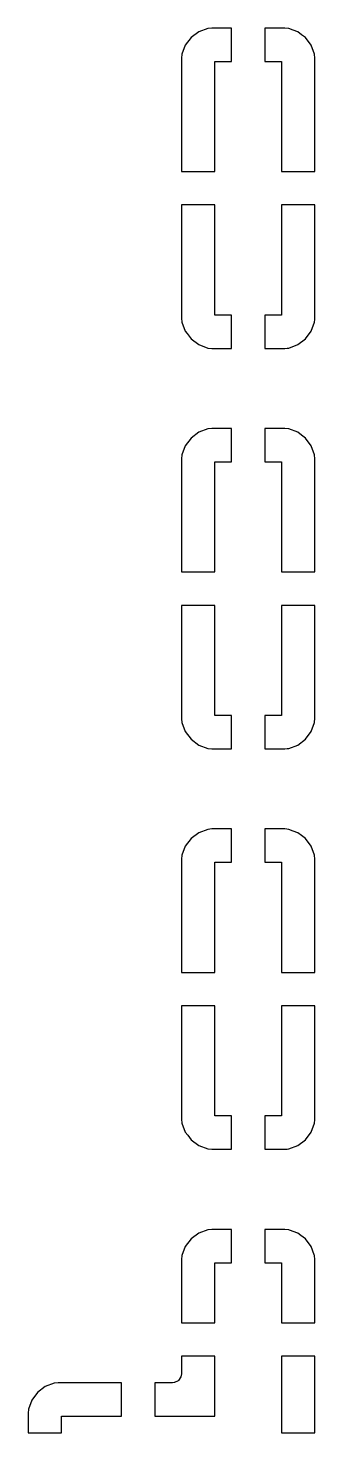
# Model space of a CAD drawing. Header units: inches. Extents: x -2.56 to 2.56, y -2.56 to 2.56.
# Drawn here: x -0.362 to -0.193, y 0.746 to 1.575 of the extents above; entities that cross this region are included whole.
import ezdxf

# ---------------------------------------------------------------- set-up
doc = ezdxf.new("R2010")
doc.units = ezdxf.units.IN
doc.header["$MEASUREMENT"] = 0
doc.layers.add('BLACK', color=250, linetype='CONTINUOUS')

msp = doc.modelspace()

# ---------------------------------------------------------------- linework, layer by layer
at = {"layer": 'BLACK', "linetype": 'CONTINUOUS'}
for p, q in [((-0.25385, 1.5748), (-0.2562, 1.57455)), ((-0.24213, 1.5748), (-0.25385, 1.5748)), ((-0.24213, 1.55512), (-0.24213, 1.5748)), ((-0.21071, 1.5748), (-0.22244, 1.5748)), ((-0.22244, 1.5748), (-0.22244, 1.55512)), ((-0.20837, 1.57455), (-0.21071, 1.5748)), ((-0.21071, 1.5748), (-0.21071, 1.5748)), ((-0.26603, 1.56918), (-0.26942, 1.56465)), ((-0.2615, 1.57257), (-0.26603, 1.56918)), ((-0.26603, 1.56918), (-0.26603, 1.56918)), ((-0.2562, 1.57455), (-0.2615, 1.57257)), ((-0.2615, 1.57257), (-0.2615, 1.57257)), ((-0.2562, 1.57455), (-0.2562, 1.57455)), ((-0.20572, 1.57356), (-0.20837, 1.57455)), ((-0.20837, 1.57455), (-0.20837, 1.57455)), ((-0.20307, 1.57257), (-0.20572, 1.57356)), ((-0.20081, 1.57089), (-0.20307, 1.57257)), ((-0.20307, 1.57257), (-0.20307, 1.57257)), ((-0.19854, 1.56918), (-0.20081, 1.57089)), ((-0.19514, 1.56465), (-0.19854, 1.56918)), ((-0.19854, 1.56918), (-0.19854, 1.56918)), ((-0.19854, 1.56918), (-0.19854, 1.56918)), ((-0.2714, 1.55935), (-0.27165, 1.557)), ((-0.26942, 1.56465), (-0.2714, 1.55935)), ((-0.2714, 1.55935), (-0.2714, 1.55935)), ((-0.26942, 1.56465), (-0.26942, 1.56465)), ((-0.19317, 1.55935), (-0.19514, 1.56465)), ((-0.19514, 1.56465), (-0.19514, 1.56465)), ((-0.19291, 1.557), (-0.19317, 1.55935)), ((-0.19317, 1.55935), (-0.19317, 1.55935)), ((-0.19317, 1.55935), (-0.19317, 1.55935)), ((-0.27165, 1.557), (-0.27165, 1.49016)), ((-0.27165, 1.557), (-0.27165, 1.557)), ((-0.25197, 1.49016), (-0.25197, 1.55512)), ((-0.25197, 1.55512), (-0.24213, 1.55512)), ((-0.22244, 1.55512), (-0.2126, 1.55512)), ((-0.2126, 1.55512), (-0.2126, 1.49016)), ((-0.19291, 1.49016), (-0.19291, 1.557)), ((-0.19291, 1.557), (-0.19291, 1.557)), ((-0.19291, 1.557), (-0.19291, 1.557)), ((-0.19291, 1.557), (-0.19291, 1.557)), ((-0.27165, 1.49016), (-0.25197, 1.49016)), ((-0.2126, 1.49016), (-0.19291, 1.49016)), ((-0.25197, 1.47047), (-0.27165, 1.47047)), ((-0.27165, 1.47047), (-0.27165, 1.40363)), ((-0.25197, 1.40551), (-0.25197, 1.47047)), ((-0.19291, 1.47047), (-0.2126, 1.47047)), ((-0.2126, 1.47047), (-0.2126, 1.40551)), ((-0.19291, 1.40363), (-0.19291, 1.47047)), ((-0.27165, 1.40363), (-0.2714, 1.40128)), ((-0.2714, 1.40128), (-0.2714, 1.40128)), ((-0.2714, 1.40128), (-0.2714, 1.40128)), ((-0.2714, 1.40128), (-0.26942, 1.39598)), ((-0.24213, 1.40551), (-0.25197, 1.40551)), ((-0.24213, 1.38583), (-0.24213, 1.40551)), ((-0.2126, 1.40551), (-0.22244, 1.40551)), ((-0.22244, 1.40551), (-0.22244, 1.38583)), ((-0.19514, 1.39598), (-0.19317, 1.40128)), ((-0.19317, 1.40128), (-0.19299, 1.40287)), ((-0.19317, 1.40128), (-0.19317, 1.40128)), ((-0.19299, 1.40287), (-0.19291, 1.40363)), ((-0.19291, 1.40363), (-0.19291, 1.40363)), ((-0.26942, 1.39598), (-0.26942, 1.39598)), ((-0.26942, 1.39598), (-0.26839, 1.3946)), ((-0.26839, 1.3946), (-0.26603, 1.39145)), ((-0.19854, 1.39145), (-0.19514, 1.39598)), ((-0.19514, 1.39598), (-0.19514, 1.39598)), ((-0.26603, 1.39145), (-0.26603, 1.39145)), ((-0.26603, 1.39145), (-0.26603, 1.39145)), ((-0.26603, 1.39145), (-0.2615, 1.38806)), ((-0.2615, 1.38806), (-0.2615, 1.38806)), ((-0.2615, 1.38806), (-0.2562, 1.38608)), ((-0.2562, 1.38608), (-0.2562, 1.38608)), ((-0.2562, 1.38608), (-0.25593, 1.38605)), ((-0.25593, 1.38605), (-0.25385, 1.38583)), ((-0.25385, 1.38583), (-0.25385, 1.38583)), ((-0.25385, 1.38583), (-0.25385, 1.38583)), ((-0.25385, 1.38583), (-0.24213, 1.38583)), ((-0.22244, 1.38583), (-0.21072, 1.38583)), ((-0.21072, 1.38583), (-0.21072, 1.38583)), ((-0.21072, 1.38583), (-0.21071, 1.38583)), ((-0.21071, 1.38583), (-0.20931, 1.38598)), ((-0.20931, 1.38598), (-0.20837, 1.38608)), ((-0.20837, 1.38608), (-0.20307, 1.38806)), ((-0.20837, 1.38608), (-0.20837, 1.38608)), ((-0.20307, 1.38806), (-0.19854, 1.39145)), ((-0.20307, 1.38806), (-0.20307, 1.38806)), ((-0.19854, 1.39145), (-0.19854, 1.39145)), ((-0.2615, 1.33635), (-0.26603, 1.33296)), ((-0.2562, 1.33833), (-0.2615, 1.33635)), ((-0.2615, 1.33635), (-0.2615, 1.33635)), ((-0.25385, 1.33858), (-0.2562, 1.33833)), ((-0.2562, 1.33833), (-0.2562, 1.33833)), ((-0.24213, 1.33858), (-0.25385, 1.33858)), ((-0.24213, 1.3189), (-0.24213, 1.33858)), ((-0.21071, 1.33858), (-0.22244, 1.33858)), ((-0.22244, 1.33858), (-0.22244, 1.3189)), ((-0.20837, 1.33833), (-0.21071, 1.33858)), ((-0.21071, 1.33858), (-0.21071, 1.33858)), ((-0.20307, 1.33635), (-0.20837, 1.33833)), ((-0.20837, 1.33833), (-0.20837, 1.33833)), ((-0.20081, 1.33467), (-0.20307, 1.33635)), ((-0.20307, 1.33635), (-0.20307, 1.33635)), ((-0.20307, 1.33635), (-0.20307, 1.33635)), ((-0.19854, 1.33296), (-0.20081, 1.33467)), ((-0.26942, 1.32843), (-0.2714, 1.32313)), ((-0.26603, 1.33296), (-0.26942, 1.32843)), ((-0.26942, 1.32843), (-0.26942, 1.32843)), ((-0.26603, 1.33296), (-0.26603, 1.33296)), ((-0.19514, 1.32843), (-0.19854, 1.33296)), ((-0.19854, 1.33296), (-0.19854, 1.33296)), ((-0.19854, 1.33296), (-0.19854, 1.33296)), ((-0.19317, 1.32313), (-0.19514, 1.32843)), ((-0.19514, 1.32843), (-0.19514, 1.32843)), ((-0.2714, 1.32312), (-0.27165, 1.32078)), ((-0.27165, 1.32078), (-0.27165, 1.25394)), ((-0.27165, 1.32078), (-0.27165, 1.32078)), ((-0.2714, 1.32313), (-0.2714, 1.32312)), ((-0.25197, 1.25394), (-0.25197, 1.3189)), ((-0.25197, 1.3189), (-0.24213, 1.3189)), ((-0.22244, 1.3189), (-0.2126, 1.3189)), ((-0.2126, 1.3189), (-0.2126, 1.25394)), ((-0.19317, 1.32312), (-0.19317, 1.32313)), ((-0.19317, 1.32313), (-0.19317, 1.32313)), ((-0.19291, 1.32078), (-0.19317, 1.32312)), ((-0.19291, 1.25394), (-0.19291, 1.32078)), ((-0.19291, 1.32078), (-0.19291, 1.32078)), ((-0.19291, 1.32078), (-0.19291, 1.32078)), ((-0.19291, 1.32078), (-0.19291, 1.32078)), ((-0.27165, 1.25394), (-0.25197, 1.25394)), ((-0.2126, 1.25394), (-0.19291, 1.25394)), ((-0.25197, 1.23425), (-0.27165, 1.23425)), ((-0.27165, 1.23425), (-0.27165, 1.16741)), ((-0.25197, 1.16929), (-0.25197, 1.23425)), ((-0.19291, 1.23425), (-0.2126, 1.23425)), ((-0.2126, 1.23425), (-0.2126, 1.16929)), ((-0.19291, 1.16741), (-0.19291, 1.23425)), ((-0.24213, 1.16929), (-0.25197, 1.16929)), ((-0.24213, 1.14961), (-0.24213, 1.16929)), ((-0.2126, 1.16929), (-0.22244, 1.16929)), ((-0.22244, 1.16929), (-0.22244, 1.14961)), ((-0.27165, 1.16741), (-0.2714, 1.16506)), ((-0.2714, 1.16506), (-0.2714, 1.16506)), ((-0.2714, 1.16506), (-0.26942, 1.15976)), ((-0.19514, 1.15976), (-0.19317, 1.16506)), ((-0.19317, 1.16506), (-0.19311, 1.1656)), ((-0.19317, 1.16506), (-0.19317, 1.16506)), ((-0.19311, 1.1656), (-0.19291, 1.16741)), ((-0.19291, 1.16741), (-0.19291, 1.16741)), ((-0.26942, 1.15976), (-0.26942, 1.15976)), ((-0.26942, 1.15976), (-0.26603, 1.15523)), ((-0.26603, 1.15523), (-0.26603, 1.15523)), ((-0.26603, 1.15523), (-0.26603, 1.15523)), ((-0.26603, 1.15523), (-0.2615, 1.15184)), ((-0.20307, 1.15184), (-0.19854, 1.15523)), ((-0.19854, 1.15523), (-0.19514, 1.15976)), ((-0.19854, 1.15523), (-0.19854, 1.15523)), ((-0.19514, 1.15976), (-0.19514, 1.15976)), ((-0.2615, 1.15184), (-0.2615, 1.15184)), ((-0.2615, 1.15184), (-0.2562, 1.14986)), ((-0.2562, 1.14986), (-0.2562, 1.14986)), ((-0.2562, 1.14986), (-0.25593, 1.14983)), ((-0.25593, 1.14983), (-0.25385, 1.14961)), ((-0.25385, 1.14961), (-0.25385, 1.14961)), ((-0.25385, 1.14961), (-0.25385, 1.14961)), ((-0.25385, 1.14961), (-0.24213, 1.14961)), ((-0.22244, 1.14961), (-0.21072, 1.14961)), ((-0.21072, 1.14961), (-0.21072, 1.14961)), ((-0.21072, 1.14961), (-0.21071, 1.14961)), ((-0.21071, 1.14961), (-0.20931, 1.14976)), ((-0.20931, 1.14976), (-0.20837, 1.14986)), ((-0.20837, 1.14986), (-0.20307, 1.15184)), ((-0.20837, 1.14986), (-0.20837, 1.14986)), ((-0.20307, 1.15184), (-0.20307, 1.15184)), ((-0.25385, 1.10236), (-0.2562, 1.10211)), ((-0.24213, 1.10236), (-0.25385, 1.10236)), ((-0.24213, 1.08268), (-0.24213, 1.10236)), ((-0.21071, 1.10236), (-0.22244, 1.10236)), ((-0.22244, 1.10236), (-0.22244, 1.08268)), ((-0.20837, 1.10211), (-0.21071, 1.10236)), ((-0.21071, 1.10236), (-0.21071, 1.10236)), ((-0.26603, 1.09674), (-0.26942, 1.09221)), ((-0.2615, 1.10013), (-0.26603, 1.09674)), ((-0.26603, 1.09674), (-0.26603, 1.09674)), ((-0.2562, 1.10211), (-0.2615, 1.10013)), ((-0.2615, 1.10013), (-0.2615, 1.10013)), ((-0.2562, 1.10211), (-0.2562, 1.10211)), ((-0.20572, 1.10112), (-0.20837, 1.10211)), ((-0.20837, 1.10211), (-0.20837, 1.10211)), ((-0.20307, 1.10013), (-0.20572, 1.10112)), ((-0.20081, 1.09845), (-0.20307, 1.10013)), ((-0.20307, 1.10013), (-0.20307, 1.10013)), ((-0.19854, 1.09674), (-0.20081, 1.09845)), ((-0.19514, 1.09221), (-0.19854, 1.09674)), ((-0.19854, 1.09674), (-0.19854, 1.09674)), ((-0.19854, 1.09674), (-0.19854, 1.09674)), ((-0.2714, 1.0869), (-0.27165, 1.08456)), ((-0.26942, 1.09221), (-0.2714, 1.0869)), ((-0.2714, 1.0869), (-0.2714, 1.0869)), ((-0.26942, 1.09221), (-0.26942, 1.09221)), ((-0.19317, 1.0869), (-0.19514, 1.09221)), ((-0.19514, 1.09221), (-0.19514, 1.09221)), ((-0.19291, 1.08456), (-0.19317, 1.0869)), ((-0.19317, 1.0869), (-0.19317, 1.0869)), ((-0.19317, 1.0869), (-0.19317, 1.0869)), ((-0.27165, 1.08456), (-0.27165, 1.01772)), ((-0.27165, 1.08456), (-0.27165, 1.08456)), ((-0.25197, 1.01772), (-0.25197, 1.08268)), ((-0.25197, 1.08268), (-0.24213, 1.08268)), ((-0.22244, 1.08268), (-0.2126, 1.08268)), ((-0.2126, 1.08268), (-0.2126, 1.01772)), ((-0.19291, 1.01772), (-0.19291, 1.08456)), ((-0.19291, 1.08456), (-0.19291, 1.08456)), ((-0.19291, 1.08456), (-0.19291, 1.08456)), ((-0.19291, 1.08456), (-0.19291, 1.08456)), ((-0.27165, 1.01772), (-0.25197, 1.01772)), ((-0.2126, 1.01772), (-0.19291, 1.01772)), ((-0.25197, 0.99803), (-0.27165, 0.99803)), ((-0.27165, 0.99803), (-0.27165, 0.93119)), ((-0.25197, 0.93307), (-0.25197, 0.99803)), ((-0.19291, 0.99803), (-0.2126, 0.99803)), ((-0.2126, 0.99803), (-0.2126, 0.93307)), ((-0.19291, 0.93119), (-0.19291, 0.99803)), ((-0.27165, 0.93119), (-0.2714, 0.92884)), ((-0.2714, 0.92884), (-0.2714, 0.92884)), ((-0.2714, 0.92884), (-0.2714, 0.92884)), ((-0.2714, 0.92884), (-0.26942, 0.92354)), ((-0.24213, 0.93307), (-0.25197, 0.93307)), ((-0.24213, 0.91339), (-0.24213, 0.93307)), ((-0.2126, 0.93307), (-0.22244, 0.93307)), ((-0.22244, 0.93307), (-0.22244, 0.91339)), ((-0.19514, 0.92354), (-0.19317, 0.92884)), ((-0.19317, 0.92884), (-0.19296, 0.93079)), ((-0.19317, 0.92884), (-0.19317, 0.92884)), ((-0.19296, 0.93079), (-0.19291, 0.93119)), ((-0.19291, 0.93119), (-0.19291, 0.93119)), ((-0.26942, 0.92354), (-0.26942, 0.92354)), ((-0.26942, 0.92354), (-0.26799, 0.92162)), ((-0.26799, 0.92162), (-0.26603, 0.91901)), ((-0.19854, 0.91901), (-0.19514, 0.92354)), ((-0.19514, 0.92354), (-0.19514, 0.92354)), ((-0.26603, 0.91901), (-0.26603, 0.91901)), ((-0.26603, 0.91901), (-0.26603, 0.91901)), ((-0.26603, 0.91901), (-0.2615, 0.91562)), ((-0.2615, 0.91562), (-0.2615, 0.91562)), ((-0.2615, 0.91562), (-0.2562, 0.91364)), ((-0.2562, 0.91364), (-0.2562, 0.91364)), ((-0.2562, 0.91364), (-0.25593, 0.91361)), ((-0.25593, 0.91361), (-0.25385, 0.91339)), ((-0.25385, 0.91339), (-0.25385, 0.91339)), ((-0.25385, 0.91339), (-0.25385, 0.91339)), ((-0.25385, 0.91339), (-0.24213, 0.91339)), ((-0.22244, 0.91339), (-0.21072, 0.91339)), ((-0.21072, 0.91339), (-0.21072, 0.91339)), ((-0.21072, 0.91339), (-0.21071, 0.91339)), ((-0.21071, 0.91339), (-0.20931, 0.91354)), ((-0.20931, 0.91354), (-0.20837, 0.91364)), ((-0.20837, 0.91364), (-0.20307, 0.91562)), ((-0.20837, 0.91364), (-0.20837, 0.91364)), ((-0.20307, 0.91562), (-0.19854, 0.91901)), ((-0.20307, 0.91562), (-0.20307, 0.91562)), ((-0.19854, 0.91901), (-0.19854, 0.91901)), ((-0.2615, 0.86391), (-0.26603, 0.86052)), ((-0.2562, 0.86589), (-0.2615, 0.86391)), ((-0.2615, 0.86391), (-0.2615, 0.86391)), ((-0.25385, 0.86614), (-0.2562, 0.86589)), ((-0.2562, 0.86589), (-0.2562, 0.86589)), ((-0.24213, 0.86614), (-0.25385, 0.86614)), ((-0.24213, 0.84646), (-0.24213, 0.86614)), ((-0.21071, 0.86614), (-0.22244, 0.86614)), ((-0.22244, 0.86614), (-0.22244, 0.84646)), ((-0.20837, 0.86589), (-0.21071, 0.86614)), ((-0.21071, 0.86614), (-0.21071, 0.86614)), ((-0.208, 0.86575), (-0.20837, 0.86589)), ((-0.20837, 0.86589), (-0.20837, 0.86589)), ((-0.20307, 0.86391), (-0.208, 0.86575)), ((-0.20121, 0.86252), (-0.20307, 0.86391)), ((-0.20307, 0.86391), (-0.20307, 0.86391)), ((-0.19854, 0.86052), (-0.20121, 0.86252)), ((-0.26942, 0.85599), (-0.2714, 0.85068)), ((-0.26603, 0.86052), (-0.26942, 0.85599)), ((-0.26942, 0.85599), (-0.26942, 0.85599)), ((-0.26603, 0.86052), (-0.26603, 0.86052)), ((-0.19514, 0.85599), (-0.19854, 0.86052)), ((-0.19854, 0.86052), (-0.19854, 0.86052)), ((-0.19854, 0.86052), (-0.19854, 0.86052)), ((-0.1933, 0.85106), (-0.19514, 0.85599)), ((-0.19514, 0.85599), (-0.19514, 0.85599)), ((-0.2714, 0.85068), (-0.27165, 0.84834)), ((-0.27165, 0.84834), (-0.27165, 0.81102)), ((-0.27165, 0.84834), (-0.27165, 0.84834)), ((-0.2714, 0.85068), (-0.2714, 0.85068)), ((-0.25197, 0.81102), (-0.25197, 0.84646)), ((-0.25197, 0.84646), (-0.24213, 0.84646)), ((-0.22244, 0.84646), (-0.2126, 0.84646)), ((-0.2126, 0.84646), (-0.2126, 0.81102)), ((-0.19317, 0.85068), (-0.1933, 0.85106)), ((-0.19291, 0.84834), (-0.19317, 0.85068)), ((-0.19317, 0.85068), (-0.19317, 0.85068)), ((-0.19291, 0.81102), (-0.19291, 0.84834)), ((-0.19291, 0.84834), (-0.19291, 0.84834)), ((-0.19291, 0.84834), (-0.19291, 0.84834)), ((-0.19291, 0.84834), (-0.19291, 0.84834)), ((-0.27165, 0.81102), (-0.25197, 0.81102)), ((-0.2126, 0.81102), (-0.19291, 0.81102)), ((-0.25197, 0.79134), (-0.27165, 0.79134)), ((-0.27165, 0.79134), (-0.27165, 0.78117)), ((-0.25197, 0.75591), (-0.25197, 0.79134)), ((-0.19291, 0.79134), (-0.2126, 0.79134)), ((-0.2126, 0.79134), (-0.2126, 0.75591)), ((-0.19291, 0.74606), (-0.19291, 0.79134)), ((-0.27202, 0.77921), (-0.27351, 0.7769)), ((-0.27185, 0.7798), (-0.27202, 0.77921)), ((-0.27165, 0.78117), (-0.27185, 0.7798)), ((-0.27165, 0.78117), (-0.27165, 0.78117)), ((-0.27165, 0.78117), (-0.27165, 0.78117)), ((-0.35205, 0.77336), (-0.35658, 0.76997)), ((-0.34675, 0.77534), (-0.35205, 0.77336)), ((-0.35205, 0.77336), (-0.35205, 0.77336)), ((-0.3444, 0.77559), (-0.34675, 0.77534)), ((-0.34675, 0.77534), (-0.34675, 0.77534)), ((-0.30709, 0.77559), (-0.3444, 0.77559)), ((-0.30709, 0.75591), (-0.30709, 0.77559)), ((-0.27706, 0.77559), (-0.2874, 0.77559)), ((-0.2874, 0.77559), (-0.2874, 0.75591)), ((-0.27602, 0.7757), (-0.27706, 0.77559)), ((-0.27572, 0.77577), (-0.27602, 0.7757)), ((-0.27356, 0.77685), (-0.27572, 0.77577)), ((-0.27351, 0.77689), (-0.27356, 0.77685)), ((-0.27351, 0.7769), (-0.27351, 0.77689)), ((-0.27351, 0.77689), (-0.27351, 0.77689)), ((-0.27351, 0.77689), (-0.27351, 0.77689)), ((-0.35997, 0.76544), (-0.36195, 0.76013)), ((-0.35658, 0.76997), (-0.35997, 0.76544)), ((-0.35997, 0.76544), (-0.35997, 0.76544)), ((-0.35658, 0.76997), (-0.35658, 0.76997)), ((-0.36195, 0.76013), (-0.3622, 0.75779)), ((-0.3622, 0.75779), (-0.3622, 0.74606)), ((-0.3622, 0.75779), (-0.3622, 0.75779)), ((-0.36195, 0.76013), (-0.36195, 0.76013)), ((-0.34252, 0.74606), (-0.34252, 0.75591)), ((-0.34252, 0.75591), (-0.30709, 0.75591)), ((-0.2874, 0.75591), (-0.25197, 0.75591)), ((-0.2126, 0.75591), (-0.2126, 0.74606)), ((-0.3622, 0.74606), (-0.34252, 0.74606)), ((-0.2126, 0.74606), (-0.19291, 0.74606))]:
    msp.add_line(p, q, dxfattribs=at)

doc.saveas('drawing.dxf')
